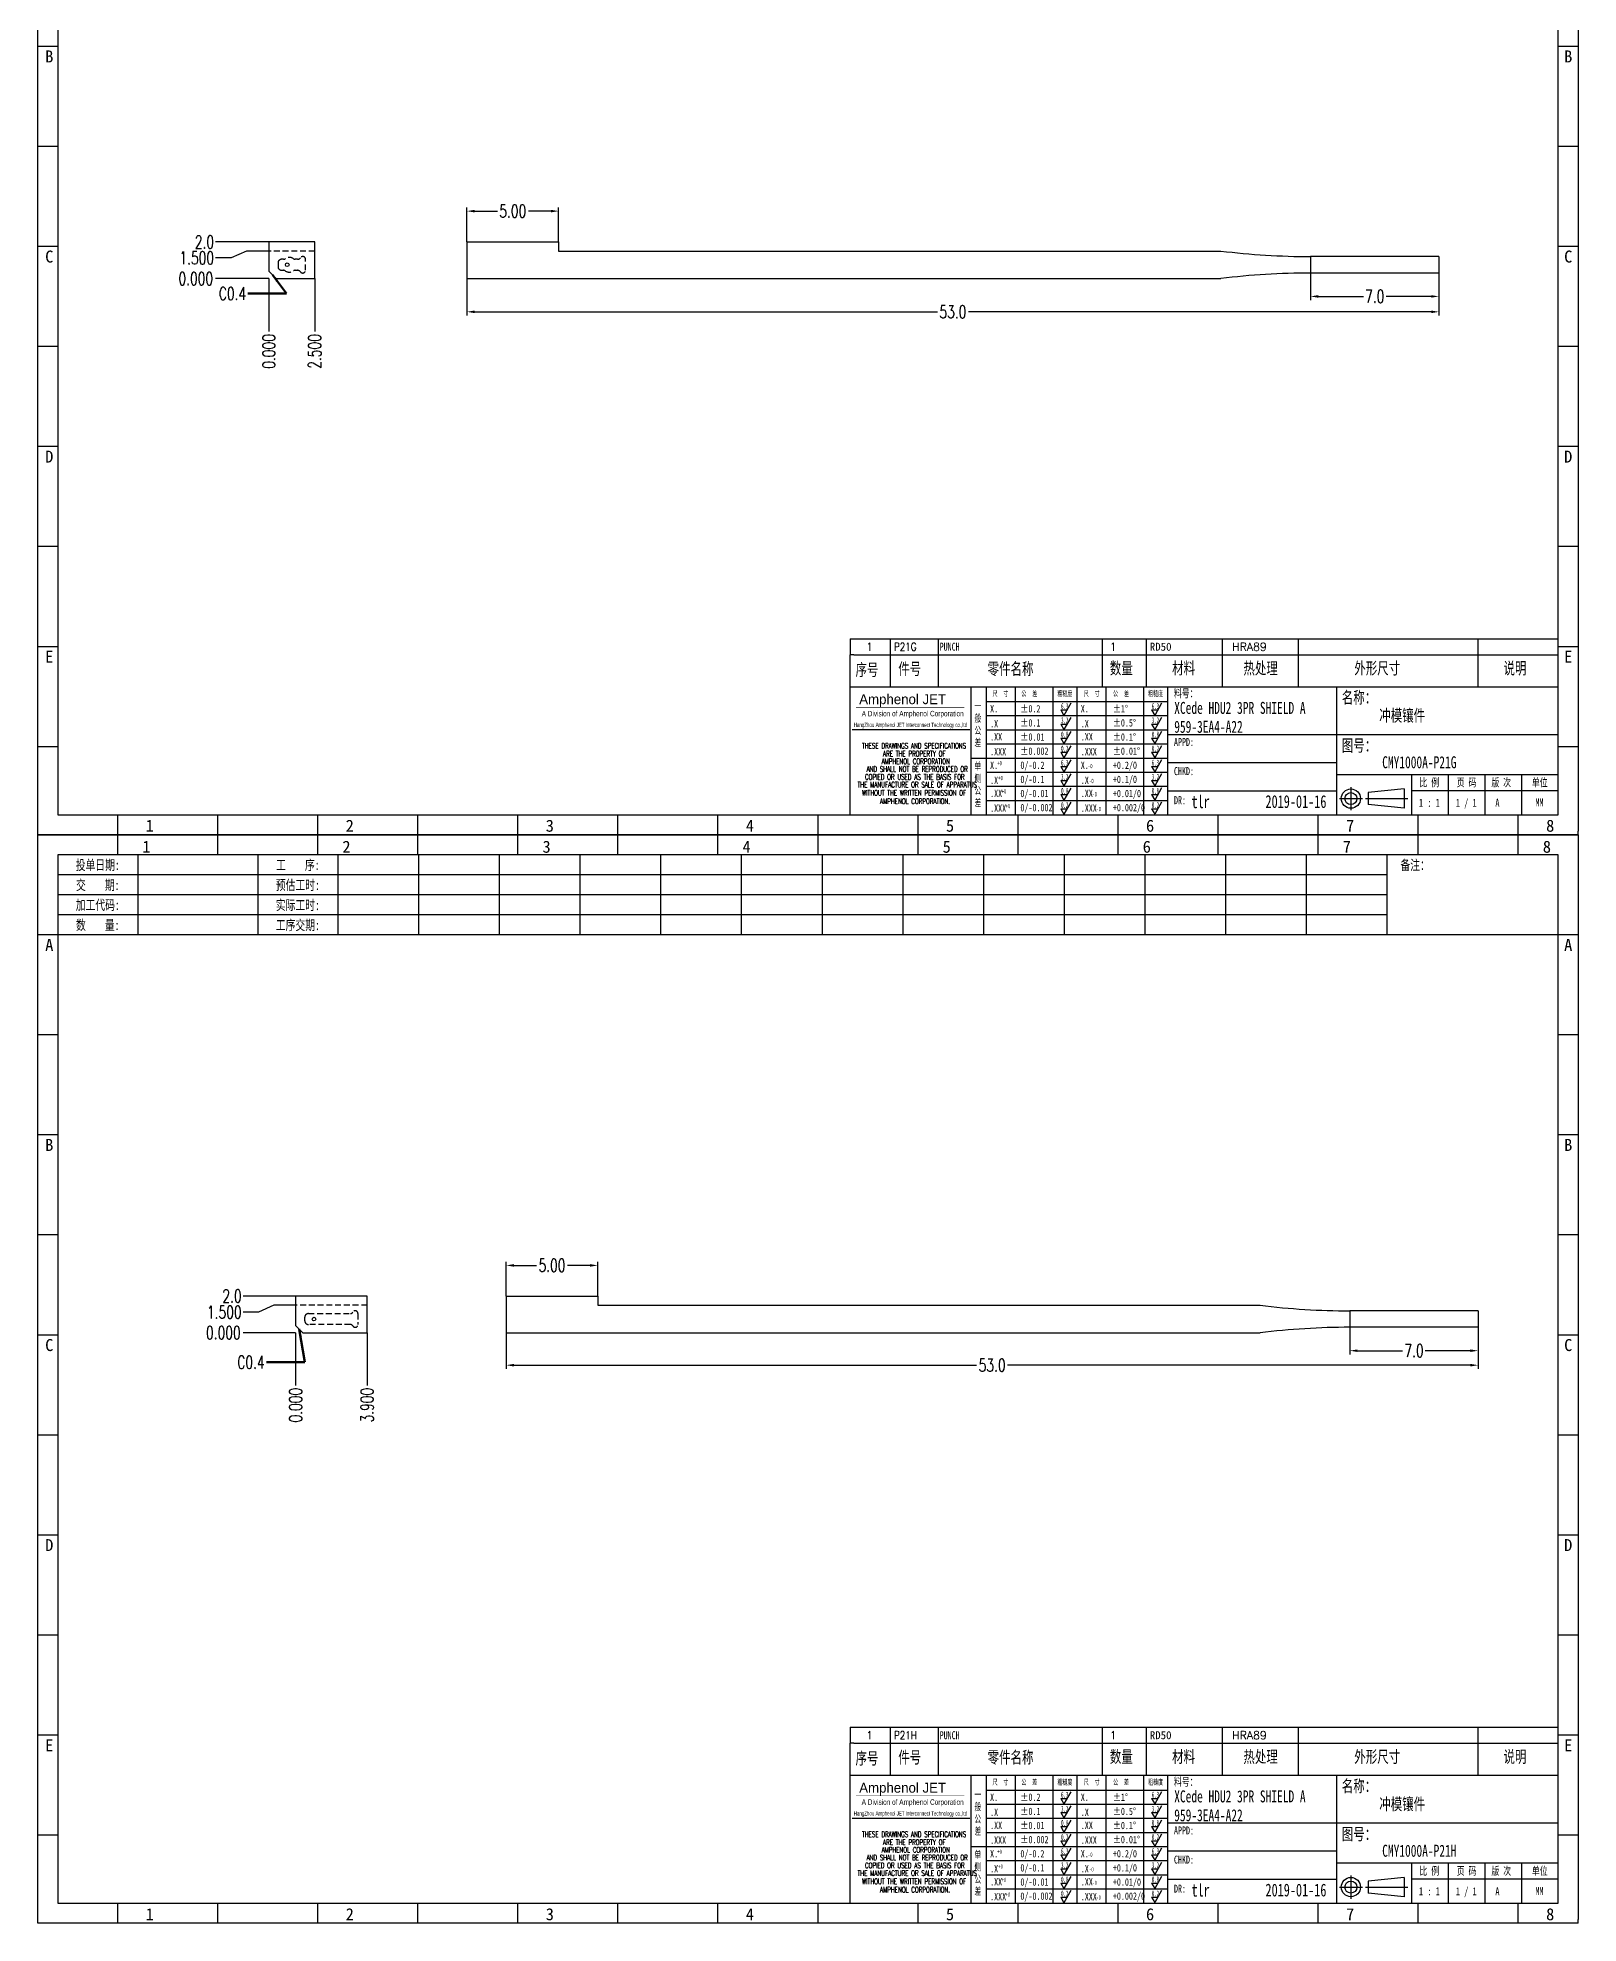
# Model space of a CAD drawing. Header units: millimetres. Extents: x -2852 to 5627, y -2271 to 1849.
# Drawn here: x -2726 to -2642, y -304.9 to -202.1 of the extents above; entities that cross this region are included whole.
import ezdxf
from ezdxf.enums import TextEntityAlignment as Align

# ---------------------------------------------------------------- set-up
doc = ezdxf.new("R2010")
doc.units = ezdxf.units.MM
doc.header["$PDSIZE"] = 3
doc.linetypes.add('DASHED2', pattern=[9.525, 6.35, -3.175])
for name, color, linetype in [('1', 7, 'Continuous'), ('11', 4, 'DASHED2'), ('41', 1, 'Continuous'), ('PUNCH', 1, 'Continuous')]:
    doc.layers.add(name, color=color, linetype=linetype)
doc.styles.add('CH', font='仿宋_GB2312_0.ttf')
doc.styles.add('jet02', font='simplex.shx', dxfattribs={"width": 0.7})
doc.styles.add('SIMPLEX', font='SIMPLEX')
doc.styles.get("Standard").update_dxf_attribs({"font": '仿宋_GB2312_0.ttf', "width": 0.7})
doc.styles.add('TEXTSTYLE_1', font='TRIUMB.TTF')
doc.styles.add('TEXTSTYLE_2', font='TRIUM.TTF')
doc.styles.add('tk', font='', dxfattribs={"width": 0.7})
doc.styles.add('tk 2', font='仿宋_GB2312_0.ttf', dxfattribs={"width": 0.65})
doc.styles.add('tk 4', font='simplex.shx', dxfattribs={"width": 0.65, "bigfont": 'bigfont.shx'})
doc.styles.get('tk').set_extended_font_data('NSimSun')
doc.dimstyles.new('jet02', dxfattribs={"dimtxt": 3.5, "dimasz": 2.1, "dimexe": 1, "dimexo": 0, "dimgap": 0.5, "dimtad": 0, "dimtoh": 1, "dimdec": 3, "dimzin": 9, "dimdsep": 46, "dimtxsty": 'jet02', "dimcen": 0, "dimclrt": 256, "dimazin": 2, "dimtfac": 1, "dimtdec": 3, "dimtofl": 0, "dimtmove": 0, "dimatfit": 1, "dimfxl": 0, "dimarcsym": 0})

# ---------------------------------------------------------------- blocks, each defined once
blk = doc.blocks.new('*D46')
at = {"layer": '41', "ltscale": 0.05}
for p, q in [((-1785.22, -2723.18), (-1785.22, -2721.31)), ((-1784.8, -2721.51), (-1783.57, -2721.51)), ((-1780.64, -2721.51), (-1781.88, -2721.51)), ((-1780.22, -2723.18), (-1780.22, -2721.31))]:
    blk.add_line(p, q, dxfattribs=at)
for points in [[(-1784.8, -2721.44), (-1784.8, -2721.58), (-1785.22, -2721.51)], [(-1780.64, -2721.44), (-1780.64, -2721.58), (-1780.22, -2721.51)]]:
    blk.add_solid(points, dxfattribs=at)
at = {"layer": 'Defpoints', "color": 0, "ltscale": 0.05}
for p in [(-1785.22, -2721.51), (-1785.22, -2723.18), (-1780.22, -2723.18)]:
    blk.add_point(p, dxfattribs=at)
at = {"layer": '41', "ltscale": 0.05, "insert": (-1782.72, -2721.51), "char_height": 0.7, "attachment_point": 5, "style": 'jet02'}
blk.add_mtext('5.00', dxfattribs=at)
blk = doc.blocks.new('*D47')
at = {"layer": '41', "ltscale": 0.05}
for p, q in [((-1785.22, -2725.18), (-1785.22, -2727.15)), ((-1732.22, -2724.88), (-1732.22, -2727.15)), ((-1784.8, -2726.95), (-1759.57, -2726.95)), ((-1732.64, -2726.95), (-1757.88, -2726.95))]:
    blk.add_line(p, q, dxfattribs=at)
for points in [[(-1784.8, -2726.88), (-1784.8, -2727.02), (-1785.22, -2726.95)], [(-1732.64, -2726.88), (-1732.64, -2727.02), (-1732.22, -2726.95)]]:
    blk.add_solid(points, dxfattribs=at)
at = {"layer": 'Defpoints', "color": 0, "ltscale": 0.05}
for p in [(-1785.22, -2725.18), (-1732.22, -2724.88), (-1732.22, -2726.95)]:
    blk.add_point(p, dxfattribs=at)
at = {"layer": '41', "ltscale": 0.05, "insert": (-1758.72, -2726.95), "char_height": 0.7, "attachment_point": 5, "style": 'jet02'}
blk.add_mtext('53.0', dxfattribs=at)
blk = doc.blocks.new('*D48')
at = {"layer": '41', "ltscale": 0.05}
for p, q in [((-1739.22, -2724.88), (-1739.22, -2726.36)), ((-1732.22, -2724.88), (-1732.22, -2726.36)), ((-1738.8, -2726.16), (-1736.34, -2726.16)), ((-1732.64, -2726.16), (-1735.11, -2726.16))]:
    blk.add_line(p, q, dxfattribs=at)
for points in [[(-1738.8, -2726.09), (-1738.8, -2726.23), (-1739.22, -2726.16)], [(-1732.64, -2726.09), (-1732.64, -2726.23), (-1732.22, -2726.16)]]:
    blk.add_solid(points, dxfattribs=at)
at = {"layer": 'Defpoints', "color": 0, "ltscale": 0.05}
for p in [(-1739.22, -2724.88), (-1732.22, -2724.88), (-1739.22, -2726.16)]:
    blk.add_point(p, dxfattribs=at)
at = {"layer": '41', "ltscale": 0.05, "insert": (-1735.72, -2726.16), "char_height": 0.7, "attachment_point": 5, "style": 'jet02'}
blk.add_mtext('7.0', dxfattribs=at)
blk = doc.blocks.new('*D61')
at = {"layer": '41', "ltscale": 0.05}
for p, q in [((-1787.36, -2665.71), (-1787.36, -2663.83)), ((-1786.94, -2664.03), (-1785.7, -2664.03)), ((-1782.78, -2664.03), (-1784.01, -2664.03)), ((-1782.36, -2665.71), (-1782.36, -2663.83))]:
    blk.add_line(p, q, dxfattribs=at)
for points in [[(-1786.94, -2663.96), (-1786.94, -2664.1), (-1787.36, -2664.03)], [(-1782.78, -2663.96), (-1782.78, -2664.1), (-1782.36, -2664.03)]]:
    blk.add_solid(points, dxfattribs=at)
at = {"layer": 'Defpoints', "color": 0, "ltscale": 0.05}
for p in [(-1787.36, -2664.03), (-1787.36, -2665.71), (-1782.36, -2665.71)]:
    blk.add_point(p, dxfattribs=at)
at = {"layer": '41', "ltscale": 0.05, "insert": (-1784.86, -2664.03), "char_height": 0.7, "attachment_point": 5, "style": 'jet02'}
blk.add_mtext('5.00', dxfattribs=at)
blk = doc.blocks.new('*D62')
at = {"layer": '41', "ltscale": 0.05}
for p, q in [((-1787.36, -2667.71), (-1787.36, -2669.72)), ((-1734.36, -2667.41), (-1734.36, -2669.72)), ((-1786.94, -2669.52), (-1761.7, -2669.52)), ((-1734.78, -2669.52), (-1760.01, -2669.52))]:
    blk.add_line(p, q, dxfattribs=at)
for points in [[(-1786.94, -2669.45), (-1786.94, -2669.59), (-1787.36, -2669.52)], [(-1734.78, -2669.45), (-1734.78, -2669.59), (-1734.36, -2669.52)]]:
    blk.add_solid(points, dxfattribs=at)
at = {"layer": 'Defpoints', "color": 0, "ltscale": 0.05}
for p in [(-1787.36, -2667.71), (-1734.36, -2667.41), (-1734.36, -2669.52)]:
    blk.add_point(p, dxfattribs=at)
at = {"layer": '41', "ltscale": 0.05, "insert": (-1760.86, -2669.52), "char_height": 0.7, "attachment_point": 5, "style": 'jet02'}
blk.add_mtext('53.0', dxfattribs=at)
blk = doc.blocks.new('*D63')
at = {"layer": '41', "ltscale": 0.05}
for p, q in [((-1741.36, -2667.41), (-1741.36, -2668.88)), ((-1734.36, -2667.41), (-1734.36, -2668.88)), ((-1740.94, -2668.68), (-1738.47, -2668.68)), ((-1734.78, -2668.68), (-1737.24, -2668.68))]:
    blk.add_line(p, q, dxfattribs=at)
for points in [[(-1740.94, -2668.61), (-1740.94, -2668.75), (-1741.36, -2668.68)], [(-1734.78, -2668.61), (-1734.78, -2668.75), (-1734.36, -2668.68)]]:
    blk.add_solid(points, dxfattribs=at)
at = {"layer": 'Defpoints', "color": 0, "ltscale": 0.05}
for p in [(-1741.36, -2667.41), (-1734.36, -2667.41), (-1741.36, -2668.68)]:
    blk.add_point(p, dxfattribs=at)
at = {"layer": '41', "ltscale": 0.05, "insert": (-1737.86, -2668.68), "char_height": 0.7, "attachment_point": 5, "style": 'jet02'}
blk.add_mtext('7.0', dxfattribs=at)
blk = doc.blocks.new('A3-N')
at = {"layer": '1', "color": 1}
for p, q in [((0, 0), (0, 296.73)), ((0, 296.73), (420, 296.73)), ((21.82, 291.27), (21.82, 296.73)), ((49.09, 291.27), (49.09, 296.73)), ((76.36, 291.27), (76.36, 296.73)), ((103.64, 291.27), (103.64, 296.73)), ((103.64, 291.27), (103.64, 296.73)), ((103.64, 291.27), (103.64, 296.73)), ((130.91, 291.27), (130.91, 296.73)), ((158.18, 291.27), (158.18, 296.73)), ((185.45, 291.27), (185.45, 296.73)), ((212.73, 291.27), (212.73, 296.73)), ((240, 291.27), (240, 296.73)), ((267.27, 291.27), (267.27, 296.73)), ((294.55, 291.27), (294.55, 296.73)), ((321.82, 291.27), (321.82, 296.73)), ((349.09, 291.27), (349.09, 296.73)), ((376.36, 291.27), (376.36, 296.73)), ((403.64, 291.27), (403.64, 296.73)), ((420, 296.73), (420, 1)), ((5.45, 269.45), (0, 269.45)), ((420, 269.45), (414.55, 269.45)), ((5.45, 242.18), (0, 242.18)), ((420, 242.18), (414.55, 242.18)), ((5.45, 214.91), (0, 214.91)), ((420, 214.91), (414.55, 214.91)), ((5.45, 187.64), (0, 187.64)), ((420, 187.64), (414.55, 187.64)), ((5.45, 160.36), (0, 160.36)), ((420, 160.36), (414.55, 160.36)), ((5.45, 133.09), (0, 133.09)), ((420, 133.09), (414.55, 133.09)), ((5.45, 105.82), (0, 105.82)), ((420, 105.82), (414.55, 105.82)), ((5.45, 78.55), (0, 78.55)), ((420, 78.55), (414.55, 78.55)), ((5.45, 51.27), (0, 51.27)), ((222.45, 49.09), (221.45, 49.09)), ((221.45, 49.09), (221.45, 40.36)), ((222.45, 49.09), (414.55, 49.09)), ((232.36, 49.09), (232.36, 40.36)), ((245.45, 49.09), (245.45, 40.36)), ((290.18, 49.09), (290.18, 40.36)), ((302.18, 49.09), (302.18, 40.36)), ((322.91, 49.09), (322.91, 40.36)), ((343.64, 49.09), (343.64, 40.36)), ((392.73, 40.36), (392.73, 49.09)), ((420, 51.27), (414.55, 51.27)), ((258.55, 40.36), (258.55, 5.44)), ((266.45, 40.36), (266.45, 5.44)), ((276.78, 40.36), (276.78, 5.45)), ((291.18, 40.36), (291.18, 5.45)), ((301.51, 40.37), (301.51, 5.46)), ((308.01, 40.36), (308.01, 5.45)), ((354.09, 40.36), (354.09, 5.45)), ((308.01, 32.39), (258.55, 32.39)), ((308.01, 28.54), (258.55, 28.54)), ((414.55, 27.27), (308.01, 27.27)), ((5.45, 24), (0, 24)), ((308.01, 24.69), (258.55, 24.69)), ((420, 24), (414.55, 24)), ((308.01, 16.99), (258.55, 16.99)), ((354.09, 19.63), (308.01, 19.63)), ((414.55, 16.36), (354.09, 16.36)), ((374.55, 16.36), (374.55, 5.45)), ((384.55, 16.36), (384.55, 5.45)), ((394.55, 16.36), (394.55, 5.45)), ((404.55, 16.36), (404.55, 5.45)), ((308.01, 13.14), (258.55, 13.14)), ((308.01, 11.99), (354.09, 11.99)), ((372.51, 12.49), (362.69, 11.5)), ((362.69, 11.5), (362.69, 8.23)), ((372.51, 12.49), (372.51, 7.25)), ((414.55, 12), (374.55, 12)), ((21.82, 0), (21.82, 5.45)), ((49.09, 0), (49.09, 5.45)), ((76.36, 0), (76.36, 5.45)), ((103.64, 0), (103.64, 5.45)), ((130.91, 0), (130.91, 5.45)), ((158.18, 0), (158.18, 5.45)), ((185.45, 0), (185.45, 5.45)), ((212.73, 0), (212.73, 5.45)), ((240, 0), (240, 5.45)), ((308.01, 9.29), (258.55, 9.29)), ((267.27, 0), (267.27, 5.45)), ((294.55, 0), (294.55, 5.45)), ((321.82, 0), (321.82, 5.45)), ((349.09, 0), (349.09, 5.45)), ((372.51, 7.25), (362.69, 8.23)), ((376.36, 0), (376.36, 5.45)), ((403.64, 0), (403.64, 5.45)), ((1, 0), (0, 0)), ((420, 0), (1, 0)), ((420, 0), (420, 1))]:
    blk.add_line(p, q, dxfattribs=at)
at = {"layer": '1'}
for p, q in [((414.55, 278.18), (414.55, 284.73)), ((221.45, 40.36), (221.45, 5.45)), ((221.45, 40.36), (414.55, 40.36)), ((221.45, 40.36), (414.55, 40.36)), ((254.41, 40.36), (254.41, 5.45)), ((308.01, 36.24), (258.55, 36.24)), ((283.28, 40.36), (283.28, 5.45)), ((222.08, 28.67), (254.12, 28.67)), ((308.01, 20.84), (254.41, 20.84))]:
    blk.add_line(p, q, dxfattribs=at)
at = {"layer": '1', "color": 1, "ltscale": 0.05}
for p, q in [((278.93, 34.04), (279.79, 32.56)), ((278.93, 34.04), (280.65, 34.04)), ((281.68, 35.84), (279.79, 32.56)), ((281.68, 31.99), (279.79, 28.71)), ((303.66, 34.05), (304.52, 32.56)), ((303.66, 34.05), (305.38, 34.05)), ((306.41, 35.84), (304.52, 32.56)), ((306.41, 31.99), (304.52, 28.71)), ((278.93, 30.19), (279.79, 28.71)), ((278.93, 30.19), (280.65, 30.19)), ((278.93, 26.34), (279.79, 24.86)), ((278.93, 26.34), (280.65, 26.34)), ((281.68, 28.14), (279.79, 24.86)), ((303.66, 30.2), (305.38, 30.2)), ((303.66, 30.2), (304.52, 28.71)), ((303.66, 26.35), (304.52, 24.86)), ((303.66, 26.35), (305.38, 26.35)), ((306.41, 28.14), (304.52, 24.86)), ((278.93, 22.49), (280.65, 22.49)), ((278.93, 22.49), (279.79, 21.01)), ((281.68, 24.29), (279.79, 21.01)), ((303.66, 22.5), (305.38, 22.5)), ((303.66, 22.5), (304.52, 21.01)), ((306.41, 24.29), (304.52, 21.01)), ((278.93, 18.66), (279.79, 17.17)), ((278.93, 18.66), (280.65, 18.66)), ((281.68, 20.45), (279.79, 17.17)), ((281.68, 16.6), (279.79, 13.32)), ((303.66, 18.66), (304.52, 17.18)), ((303.66, 18.66), (305.38, 18.66)), ((306.41, 20.46), (304.52, 17.18)), ((306.41, 16.61), (304.52, 13.33)), ((278.93, 14.81), (280.65, 14.81)), ((278.93, 14.81), (279.79, 13.32)), ((278.93, 10.96), (279.79, 9.47)), ((278.93, 10.96), (280.65, 10.96)), ((281.68, 12.75), (279.79, 9.47)), ((303.66, 14.81), (305.38, 14.81)), ((303.66, 14.81), (304.52, 13.33)), ((303.66, 10.96), (304.52, 9.48)), ((303.66, 10.96), (305.38, 10.96)), ((306.41, 12.76), (304.52, 9.48)), ((278.93, 7.11), (279.79, 5.62)), ((278.93, 7.11), (280.65, 7.11)), ((281.68, 8.9), (279.79, 5.62)), ((303.66, 7.11), (305.38, 7.11)), ((303.66, 7.11), (304.52, 5.63)), ((306.41, 8.91), (304.52, 5.63))]:
    blk.add_line(p, q, dxfattribs=at)
at = {"layer": '1', "color": 1, "ltscale": 0.1}
for p, q in [((358.01, 13.02), (358.01, 6.71)), ((354.86, 9.87), (361.17, 9.87)), ((362.03, 9.87), (373.54, 9.87))]:
    blk.add_line(p, q, dxfattribs=at)
at = {"layer": '1'}
blk.add_lwpolyline([(221.45, 5.45), (414.55, 5.45), (414.55, 291.27), (5.45, 291.27), (5.45, 5.45), (414.55, 5.45)], dxfattribs=at)
at = {"layer": '1', "color": 7, "linetype": 'Continuous', "const_width": 0.123}
blk.add_lwpolyline([(223.11, 34.74), (252.6, 34.76)], dxfattribs=at)
at = {"layer": '1', "color": 1}
for radius in [2.62, 1.64]:
    blk.add_circle((358.01, 9.87), radius, dxfattribs=at)
at = {"layer": '41'}
for p, q in [((27.27, 291.27), (27.27, 269.45)), ((60, 291.27), (60, 269.45)), ((81.82, 291.27), (81.82, 269.45)), ((103.82, 291.27), (103.82, 269.45)), ((125.82, 291.27), (125.82, 269.45)), ((147.82, 291.27), (147.82, 269.45)), ((169.82, 291.27), (169.82, 269.45)), ((191.82, 291.27), (191.82, 269.45)), ((213.82, 291.27), (213.82, 269.45)), ((235.82, 291.27), (235.82, 269.45)), ((257.82, 291.27), (257.82, 269.45)), ((279.82, 291.27), (279.82, 269.45)), ((301.82, 291.27), (301.82, 269.45)), ((323.82, 291.27), (323.82, 269.45)), ((345.82, 291.27), (345.82, 269.45)), ((367.82, 291.27), (367.82, 269.45)), ((367.82, 285.82), (5.45, 285.82)), ((367.82, 280.36), (5.45, 280.36)), ((367.82, 274.91), (5.45, 274.91)), ((414.55, 269.45), (5.45, 269.45))]:
    blk.add_line(p, q, dxfattribs=at)
at = {"layer": '1', "color": 1}
for s, p in [('1', (29.64, 295.11)), ('2', (84.18, 295.11)), ('3', (138.73, 295.11)), ('4', (193.27, 295.11)), ('5', (247.82, 295.11)), ('6', (302.36, 295.11)), ('7', (356.91, 295.11)), ('8', (411.45, 295.11)), ('1', (30.53, 4.11)), ('2', (85.08, 4.11)), ('3', (139.62, 4.11)), ('4', (194.17, 4.11)), ('5', (248.72, 4.11)), ('6', (303.26, 4.11)), ('7', (357.81, 4.11)), ('8', (412.35, 4.11))]:
    blk.add_text(s, height=3.27, dxfattribs=at).set_placement(p, align=Align.TOP_CENTER)
at = {"layer": '1', "style": 'tk', "width": 0.7}
for s, p in [('投单日期:', (16.36, 288.55)), ('工    序:', (70.91, 288.55)), ('备注：', (375.51, 288.55)), ('交    期:', (16.36, 283.09)), ('预估工时:', (70.91, 283.09)), ('加工代码:', (16.36, 277.64)), ('实际工时:', (70.91, 277.64)), ('数    量:', (16.36, 272.18)), ('工序交期:', (70.91, 272.18))]:
    blk.add_text(s, height=2.727, dxfattribs=at).set_placement(p, align=Align.MIDDLE)
at = {"layer": '1', "color": 1}
for s, p in [('A', (2.04, 268.36)), ('B', (2.04, 213.82)), ('C', (2.04, 159.27)), ('D', (2.04, 104.73)), ('E', (2.04, 50.18))]:
    blk.add_text(s, height=3.27, dxfattribs=at).set_placement(p, align=Align.TOP_LEFT)
for s, p in [('A', (418.37, 268.36)), ('B', (418.37, 213.82)), ('C', (418.37, 159.27)), ('D', (418.37, 104.73)), ('E', (418.37, 50.18))]:
    blk.add_text(s, height=3.27, dxfattribs=at).set_placement(p, align=Align.TOP_RIGHT)
at = {"layer": '1', "color": 1, "style": 'tk 2', "width": 0.7}
for s, height, p in [('序号', 3.273, (222.96, 43.34)), ('件号', 3.273, (234.62, 43.61)), ('零件名称', 3.273, (258.97, 43.61)), ('数量', 3.273, (292.3, 43.78)), ('材料', 3.273, (309.27, 43.78)), ('热处理', 3.273, (328.71, 43.78)), ('外形尺寸', 3.273, (358.94, 43.78)), ('说明', 3.273, (399.61, 43.78)), ('料号：', 2.182, (309.77, 37.46)), ('名称：', 3.273, (355.52, 35.79)), ('图号：', 3.273, (355.52, 22.7)), ('比 例', 2.182, (376.69, 13.18)), ('页 码', 2.182, (386.85, 13.18)), ('版 次', 2.182, (396.31, 13.18)), ('单位', 2.182, (407.35, 13.18))]:
    blk.add_text(s, height=height, dxfattribs=at).set_placement(p)
at = {"layer": '1', "color": 7, "linetype": 'Continuous', "style": 'TEXTSTYLE_1'}
blk.add_text('Amphenol JET', height=2.7, dxfattribs=at).set_placement((223.96, 35.61))
at = {"layer": '1', "color": 7, "linetype": 'Continuous'}
for s, height, style, width, p in [('A Division of Amphenol Corporation', 1.5, 'TEXTSTYLE_2', 0.7, (224.64, 32.29)), ('HangZhou Amphenol JET Interconnect Technology co.,ltd ', 1.2, 'TEXTSTYLE_2', 0.6, (222.47, 29.36)), ('THESE DRAWINGS AND SPECIFICATIONS', 1.5, 'tk 4', 0.6, (224.73, 23.52)), ('AMPHENOL CORPORATION', 1.5, 'tk 4', 0.6, (230.04, 19.27)), ('ARE THE PROPERTY OF', 1.5, 'tk 4', 0.6, (230.45, 21.35)), ('COPIED OR USED AS THE BASIS FOR', 1.5, 'tk 4', 0.6, (225.54, 15.02)), ('AND SHALL NOT BE REPRODUCED OR', 1.5, 'tk 4', 0.6, (225.95, 17.17)), ('THE MANUFACTURE OR SALE OF APPARATUS', 1.5, 'tk 4', 0.6, (223.5, 12.92)), ('WITHOUT THE WRITTEN PERMISSION OF', 1.5, 'tk 4', 0.6, (224.73, 10.67)), ('AMPHENOL CORPORATION.', 1.5, 'tk 4', 0.6, (229.63, 8.4))]:
    blk.add_text(s, height=height, dxfattribs=dict(at, style=style, width=width)).set_placement(p)
at = {"layer": '1', "color": 1, "style": 'tk 2', "width": 0.7}
for s, p in [('X.', (259.64, 34.37)), ('.X', (259.64, 30.28)), ('%%P0.2', (267.9, 34.37)), ('%%P0.1', (267.9, 30.52)), ('X.', (284.37, 34.37)), ('.X', (284.37, 30.28)), ('%%P1%%D', (293.12, 34.37)), ('%%P0.5%%D', (293.12, 30.52)), ('.XX', (259.64, 26.71)), ('%%P0.01', (267.9, 26.67)), ('.XX', (284.37, 26.71)), ('%%P0.1%%D', (293.12, 26.67)), ('.XXX', (259.64, 22.68)), ('%%P0.002', (267.9, 22.82)), ('.XXX', (284.37, 22.68)), ('%%P0.01%%D', (293.12, 22.82)), ('X.', (259.64, 18.97)), ('.X', (259.64, 14.88)), ('0/-0.2', (267.9, 18.97)), ('0/-0.1', (267.9, 15.12)), ('X.', (284.37, 18.97)), ('.X', (284.37, 14.88)), ('+0.2/0', (293.12, 18.97)), ('+0.1/0', (293.12, 15.12)), ('.XX', (259.64, 11.31)), ('0/-0.01', (267.9, 11.27)), ('.XX', (284.37, 11.31)), ('+0.01/0', (293.12, 11.27)), ('.XXX', (259.64, 7.28)), ('0/-0.002', (267.9, 7.42)), ('.XXX', (284.37, 7.28)), ('+0.002/0', (293.12, 7.42))]:
    blk.add_text(s, height=2, dxfattribs=at).set_placement(p, align=Align.MIDDLE_LEFT)
at = {"layer": '1', "color": 1, "ltscale": 0.05, "style": 'tk 2', "width": 0.5}
for s, p in [('3.2', (279.01, 30.41)), ('6.3', (279.01, 34.26)), ('3.2', (303.74, 30.42)), ('6.3', (303.74, 34.27)), ('0.8', (279.01, 26.56)), ('0.8', (303.74, 26.57)), ('0.2', (279.01, 22.71)), ('0.2', (303.74, 22.72)), ('3.2', (279.01, 15.02)), ('6.3', (279.01, 18.87)), ('3.2', (303.74, 15.03)), ('6.3', (303.74, 18.88)), ('0.8', (279.01, 11.17)), ('0.8', (303.74, 11.18)), ('0.2', (279.01, 7.32)), ('0.2', (303.74, 7.33))]:
    blk.add_text(s, height=1.6, dxfattribs=at).set_placement(p)
at = {"layer": '1', "style": 'tk 2', "width": 0.7}
for s, p in [('APPD:', (309.77, 24.21)), ('CHKD:', (309.77, 16.27)), ('DR:', (309.77, 8.35))]:
    blk.add_text(s, height=2.182, dxfattribs=at).set_placement(p)
at = {"layer": '1', "color": 7, "style": 'tk 2', "width": 0.7}
blk.add_text('MM', height=2.182, dxfattribs=at).set_placement((408.31, 7.75))
at = {"layer": '1', "color": 1, "ltscale": 0.05, "char_height": 1.5, "width": 6.3627, "attachment_point": 1, "style": 'tk 2'}
for s, insert in [('尺  寸', (260.31, 39.25)), ('公  差', (268.17, 39.25)), ('粗糙度', (277.98, 39.25)), ('尺  寸', (285.2, 39.25)), ('公  差', (293.18, 39.25)), ('粗糙度', (302.71, 39.26))]:
    blk.add_mtext(s, dxfattribs=dict(at, insert=insert))
at = {"layer": '1', "ltscale": 0.05, "char_height": 2, "width": 2.5195, "attachment_point": 1, "style": 'tk 2'}
for s, insert in [('一般公差', (255.39, 36.11)), ('单侧公差', (255.39, 19.71))]:
    blk.add_mtext(s, dxfattribs=dict(at, insert=insert))
at = {"layer": '1', "color": 1, "ltscale": 0.05, "char_height": 1.2, "width": 5.1396, "attachment_point": 1, "line_spacing_factor": 0.8, "style": 'tk 2'}
for s, insert in [('+0', (261.58, 20.13)), ('+0', (261.88, 16.09)), ('-0', (286.31, 19.33)), ('+0', (262.79, 12.45)), ('-0', (286.61, 15.29)), ('-0', (287.51, 11.65)), ('+0', (263.87, 8.44)), ('-0', (288.59, 7.64))]:
    blk.add_mtext(s, dxfattribs=dict(at, insert=insert))
at = {"layer": '1', "style": 'tk 2', "width": 0.7}
for tag, p in [('PATR-NO1', (309.84, 32.96)), ('PATR-NO2', (309.84, 27.81)), ('TITLE', (365.74, 30.9)), ('DWG-NO:', (366.54, 18.14))]:
    blk.add_attdef(tag, p, '', height=3.27, dxfattribs=at)
at = {"layer": '1', "color": 1, "style": 'tk 2', "width": 0.7}
for tag, p in [('DRAW', (314.55, 7.27)), ('DATE', (334.72, 7.32))]:
    blk.add_attdef(tag, p, '', height=3.49, dxfattribs=at)
at = {"layer": '1', "style": 'tk 2', "width": 0.7}
for tag, p in [('SCALE', (376.55, 8.73)), ('SHEET', (386.6, 8.72)), ('REV', (397.38, 8.73))]:
    blk.add_attdef(tag, text='', height=2.18, dxfattribs=at).set_placement(p, align=Align.MIDDLE_LEFT)
blk = doc.blocks.new('FB3')
at = {"layer": '1', "color": 1}
for p, q in [((0, 4.36), (193.09, 4.36)), ((0, 4.36), (0, 0)), ((10.91, 4.36), (10.91, 0)), ((24, 4.36), (24, 0)), ((68.73, 4.36), (68.73, 0)), ((80.73, 4.36), (80.73, 0)), ((101.45, 4.36), (101.45, 0)), ((122.18, 4.36), (122.18, 0)), ((171.27, 0), (171.27, 4.36))]:
    blk.add_line(p, q, dxfattribs=at)
at = {"layer": '1'}
for tag, style, p in [('ITEM', 'SIMPLEX', (4.36, 2.18)), ('PARTNO', 'SIMPLEX', (12, 2.18)), ('QTY', 'SIMPLEX', (74.18, 2.18)), ('MATL', 'CH', (81.72, 2.18)), ('FINISH', 'SIMPLEX', (104.17, 2.18)), ('SPEC', 'SIMPLEX', (130.91, 2.18)), ('REMARK', 'SIMPLEX', (174.06, 2.18))]:
    blk.add_attdef(tag, text='', height=2.18, dxfattribs=dict(at, style=style)).set_placement(p, align=Align.MIDDLE_LEFT)
at = {"layer": '1', "style": 'tk', "width": 0.7}
blk.add_attdef('DIE', text='', height=2.18, dxfattribs=at).set_placement((24.43, 2.18), align=Align.MIDDLE_LEFT)
blk = doc.blocks.new('*D762')
at = {"layer": '41', "ltscale": 0.05}
blk.add_line((-1798.16, -2667.71), (-1801.06, -2667.71), dxfattribs=at)
at = {"layer": 'Defpoints', "color": 0, "ltscale": 0.05}
for p in [(-1801.06, -2667.71), (-1798.16, -2667.71), (-1798.16, -2667.71)]:
    blk.add_point(p, dxfattribs=at)
at = {"layer": '41', "ltscale": 0.05, "insert": (-1802.14, -2667.71), "char_height": 0.7, "attachment_point": 5, "style": 'jet02'}
blk.add_mtext('0.000', dxfattribs=at)
blk = doc.blocks.new('*D763')
at = {"layer": '41', "ltscale": 0.05}
for p, q in [((-1800.22, -2666.58), (-1801.06, -2666.58)), ((-1799.38, -2666.21), (-1800.22, -2666.58)), ((-1798.16, -2666.21), (-1799.38, -2666.21))]:
    blk.add_line(p, q, dxfattribs=at)
at = {"layer": 'Defpoints', "color": 0, "ltscale": 0.05}
for p in [(-1801.06, -2666.58), (-1798.16, -2666.21), (-1798.16, -2667.71)]:
    blk.add_point(p, dxfattribs=at)
at = {"layer": '41', "ltscale": 0.05, "insert": (-1802.09, -2666.58), "char_height": 0.7, "attachment_point": 5, "style": 'jet02'}
blk.add_mtext('1.500', dxfattribs=at)
blk = doc.blocks.new('*D764')
at = {"layer": '41', "ltscale": 0.05}
blk.add_line((-1798.16, -2665.71), (-1801.06, -2665.71), dxfattribs=at)
at = {"layer": 'Defpoints', "color": 0, "ltscale": 0.05}
for p in [(-1801.06, -2665.71), (-1798.16, -2665.71), (-1798.16, -2667.71)]:
    blk.add_point(p, dxfattribs=at)
at = {"layer": '41', "ltscale": 0.05, "insert": (-1801.67, -2665.71), "char_height": 0.7, "attachment_point": 5, "style": 'jet02'}
blk.add_mtext('2.0', dxfattribs=at)
blk = doc.blocks.new('*D765')
at = {"layer": '41', "ltscale": 0.05}
blk.add_line((-1798.16, -2667.71), (-1798.16, -2670.6), dxfattribs=at)
at = {"layer": 'Defpoints', "color": 0, "ltscale": 0.05}
for p in [(-1798.16, -2667.71), (-1798.16, -2667.71), (-1798.16, -2670.6)]:
    blk.add_point(p, dxfattribs=at)
at = {"layer": '41', "ltscale": 0.05, "insert": (-1798.16, -2671.68), "char_height": 0.7, "attachment_point": 5, "rotation": 90, "style": 'jet02'}
blk.add_mtext('0.000', dxfattribs=at)
blk = doc.blocks.new('*D766')
at = {"layer": '41', "ltscale": 0.05}
blk.add_line((-1795.66, -2667.71), (-1795.66, -2670.6), dxfattribs=at)
at = {"layer": 'Defpoints', "color": 0, "ltscale": 0.05}
for p in [(-1798.16, -2667.71), (-1795.66, -2667.71), (-1795.66, -2670.6)]:
    blk.add_point(p, dxfattribs=at)
at = {"layer": '41', "ltscale": 0.05, "insert": (-1795.66, -2671.68), "char_height": 0.7, "attachment_point": 5, "rotation": 90, "style": 'jet02'}
blk.add_mtext('2.500', dxfattribs=at)
blk = doc.blocks.new('*D767')
at = {"layer": '41', "ltscale": 0.05}
blk.add_line((-1796.7, -2725.18), (-1799.56, -2725.18), dxfattribs=at)
at = {"layer": 'Defpoints', "color": 0, "ltscale": 0.05}
for p in [(-1799.56, -2725.18), (-1796.7, -2725.18), (-1796.7, -2725.18)]:
    blk.add_point(p, dxfattribs=at)
at = {"layer": '41', "ltscale": 0.05, "insert": (-1800.64, -2725.18), "char_height": 0.7, "attachment_point": 5, "style": 'jet02'}
blk.add_mtext('0.000', dxfattribs=at)
blk = doc.blocks.new('*D768')
at = {"layer": '41', "ltscale": 0.05}
for p, q in [((-1798.72, -2724.06), (-1799.56, -2724.06)), ((-1797.88, -2723.68), (-1798.72, -2724.06)), ((-1796.7, -2723.68), (-1797.88, -2723.68))]:
    blk.add_line(p, q, dxfattribs=at)
at = {"layer": 'Defpoints', "color": 0, "ltscale": 0.05}
for p in [(-1799.56, -2724.06), (-1796.7, -2723.68), (-1796.7, -2725.18)]:
    blk.add_point(p, dxfattribs=at)
at = {"layer": '41', "ltscale": 0.05, "insert": (-1800.59, -2724.06), "char_height": 0.7, "attachment_point": 5, "style": 'jet02'}
blk.add_mtext('1.500', dxfattribs=at)
blk = doc.blocks.new('*D769')
at = {"layer": '41', "ltscale": 0.05}
blk.add_line((-1796.7, -2723.18), (-1799.56, -2723.18), dxfattribs=at)
at = {"layer": 'Defpoints', "color": 0, "ltscale": 0.05}
for p in [(-1799.56, -2723.18), (-1796.7, -2723.18), (-1796.7, -2725.18)]:
    blk.add_point(p, dxfattribs=at)
at = {"layer": '41', "ltscale": 0.05, "insert": (-1800.17, -2723.18), "char_height": 0.7, "attachment_point": 5, "style": 'jet02'}
blk.add_mtext('2.0', dxfattribs=at)
blk = doc.blocks.new('*D770')
at = {"layer": '41', "ltscale": 0.05}
blk.add_line((-1796.7, -2725.18), (-1796.7, -2728.05), dxfattribs=at)
at = {"layer": 'Defpoints', "color": 0, "ltscale": 0.05}
for p in [(-1796.7, -2725.18), (-1796.7, -2725.18), (-1796.7, -2728.05)]:
    blk.add_point(p, dxfattribs=at)
at = {"layer": '41', "ltscale": 0.05, "insert": (-1796.7, -2729.13), "char_height": 0.7, "attachment_point": 5, "rotation": 90, "style": 'jet02'}
blk.add_mtext('0.000', dxfattribs=at)
blk = doc.blocks.new('*D771')
at = {"layer": '41', "ltscale": 0.05}
blk.add_line((-1792.8, -2725.18), (-1792.8, -2728.05), dxfattribs=at)
at = {"layer": 'Defpoints', "color": 0, "ltscale": 0.05}
for p in [(-1796.7, -2725.18), (-1792.8, -2725.18), (-1792.8, -2728.05)]:
    blk.add_point(p, dxfattribs=at)
at = {"layer": '41', "ltscale": 0.05, "insert": (-1792.8, -2729.13), "char_height": 0.7, "attachment_point": 5, "rotation": 90, "style": 'jet02'}
blk.add_mtext('3.900', dxfattribs=at)

msp = doc.modelspace()

# ---------------------------------------------------------------- linework, layer by layer
at = {"layer": '1', "ltscale": 0.05}
for p, q in [((-2702.5656, -213.2757), (-2702.5656, -215.2757)), ((-2702.5656, -213.2757), (-2697.5656, -213.2757)), ((-2697.5656, -213.2757), (-2697.5656, -213.7757)), ((-2697.5656, -213.7757), (-2661.4554, -213.7757)), ((-2656.5656, -214.0757), (-2656.5656, -214.9757)), ((-2649.5656, -214.0757), (-2656.5656, -214.0757)), ((-2649.5656, -214.0757), (-2649.5656, -214.9757)), ((-2702.5656, -215.2757), (-2661.4554, -215.2757)), ((-2649.5656, -214.9757), (-2656.5656, -214.9757)), ((-2700.4297, -270.7549), (-2700.4297, -272.7549)), ((-2700.4297, -270.7549), (-2695.4297, -270.7549)), ((-2695.4297, -270.7549), (-2695.4297, -271.2549)), ((-2695.4297, -271.2549), (-2659.3195, -271.2549)), ((-2654.4297, -271.5549), (-2654.4297, -272.4549)), ((-2647.4297, -271.5549), (-2654.4297, -271.5549)), ((-2647.4297, -271.5549), (-2647.4297, -272.4549)), ((-2700.4297, -272.7549), (-2659.3195, -272.7549)), ((-2647.4297, -272.4549), (-2654.4297, -272.4549))]:
    msp.add_line(p, q, dxfattribs=at)
for points in [[(-2712.9671, -215.2757), (-2710.8671, -215.2757), (-2710.8671, -213.2757), (-2713.3671, -213.2757), (-2713.3671, -214.8757)], [(-2711.5056, -272.7549), (-2708.0056, -272.7549), (-2708.0056, -270.7549), (-2711.9056, -270.7549), (-2711.9056, -272.3549)]]:
    msp.add_lwpolyline(points, close=True, dxfattribs=at)
for centre, start, end in [((-2656.5656, -174.0757), 262.978336, 270), ((-2656.5656, -254.9757), 90, 97.021664), ((-2654.4297, -231.5549), 262.978336, 270), ((-2654.4297, -312.4549), 90, 97.021664)]:
    msp.add_arc(centre, 40, start, end, dxfattribs=at)
at = {"layer": '11', "ltscale": 0.05}
for points in [[(-2710.8671, -213.7757), (-2713.3671, -213.7757)], [(-2708.0056, -271.2549), (-2711.9056, -271.2549)]]:
    msp.add_lwpolyline(points, dxfattribs=at)
for points in [[(-2711.3671, -214.8257), (-2711.3671, -214.2257, 0.73423783), (-2711.6402, -214.14, -0.24539268), (-2711.8043, -214.2257), (-2711.931, -214.2257, -0.15429576), (-2712.0172, -214.1984, 0.31611739), (-2712.477, -214.1984, -0.15429576), (-2712.5632, -214.2257), (-2712.6671, -214.2257, 0.41421356), (-2712.8671, -214.4257), (-2712.8671, -214.6257, 0.41421356), (-2712.6671, -214.8257), (-2712.5634, -214.8257, -0.15439848), (-2712.4772, -214.853, 0.31633812), (-2712.0171, -214.853, -0.15439848), (-2711.9308, -214.8257), (-2711.8043, -214.8257, -0.24539268), (-2711.6402, -214.9114, 0.73423783)], [(-2708.7855, -271.6299, -0.76732699), (-2708.5056, -271.7049), (-2708.5056, -272.3049, -0.76732699), (-2708.7855, -272.3799, 0.26794919), (-2708.9154, -272.3049), (-2711.2056, -272.3049, -0.41421356), (-2711.4056, -272.1049), (-2711.4056, -271.9049, -0.41421356), (-2711.2056, -271.7049), (-2708.9154, -271.7049, 0.26794919)]]:
    msp.add_lwpolyline(points, format="xyb", close=True, dxfattribs=at)
at = {"layer": 'PUNCH', "ltscale": 0.05}
for centre in [(-2712.3671, -214.5257), (-2710.9056, -272.0049)]:
    msp.add_circle(centre, 0.1, dxfattribs=at)

# ---------------------------------------------------------------- block references
at = {"layer": '1', "ltscale": 0.05, "xscale": 0.2000000000000455, "yscale": 0.2000000000000455, "zscale": 0.2000000000000455}
for p, values in [((-2725.969, -245.6035), {'DWG-NO:': 'CMY1000A-P21G', 'TITLE': '冲模镶件', 'REV': 'A', 'SHEET': '1 / 1', 'DRAW': 'tlr', 'DATE': '2019-01-16', 'PATR-NO1': 'XCede HDU2 3PR SHIELD A', 'PATR-NO2': '959-3EA4-A22', 'SCALE': '1 : 1'}), ((-2725.969, -304.949), {'DWG-NO:': 'CMY1000A-P21H', 'TITLE': '冲模镶件', 'REV': 'A', 'SHEET': '1 / 1', 'DRAW': 'tlr', 'DATE': '2019-01-16', 'PATR-NO1': 'XCede HDU2 3PR SHIELD A', 'PATR-NO2': '959-3EA4-A22', 'SCALE': '1 : 1'})]:
    msp.add_blockref('A3-N', p, dxfattribs=at).add_auto_attribs(values)
at = {"layer": '1', "ltscale": 0.05}
ref = msp.add_blockref('FB3', (-2681.6781, -235.7854), dxfattribs=dict(at, xscale=0.2000000000000455, yscale=0.2000000000000455, zscale=0.2000000000000455))
ref.add_attrib('PARTNO', 'P21G', dxfattribs={"height": 0.43636, "style": 'SIMPLEX', "width": 0.8}).set_placement((-2679.2781, -235.349), align=Align.MIDDLE_LEFT)
ref.add_attrib('ITEM', '1', dxfattribs={"height": 0.4364, "style": 'SIMPLEX'}).set_placement((-2680.8053, -235.349), align=Align.MIDDLE_LEFT)
ref.add_attrib('DIE', 'PUNCH', dxfattribs={"height": 0.43636, "style": 'tk', "width": 0.7}).set_placement((-2676.792, -235.349), align=Align.MIDDLE_LEFT)
ref.add_attrib('QTY', '1', dxfattribs={"height": 0.4364, "style": 'SIMPLEX'}).set_placement((-2667.5181, -235.349), align=Align.MIDDLE_LEFT)
ref.add_attrib('MATL', 'RD50', dxfattribs={"height": 0.43636, "style": 'CH'}).set_placement((-2665.3349, -235.349), align=Align.MIDDLE_LEFT)
ref.add_attrib('FINISH', 'HRA89', dxfattribs={"height": 0.43636, "style": 'SIMPLEX'}).set_placement((-2660.8435, -235.349), align=Align.MIDDLE_LEFT)
ref = msp.add_blockref('FB3', (-2681.6781, -295.1308), dxfattribs=dict(at, xscale=0.2000000000000455, yscale=0.2000000000000455, zscale=0.2000000000000455))
ref.add_attrib('PARTNO', 'P21H', dxfattribs={"height": 0.43636, "style": 'SIMPLEX', "width": 0.8}).set_placement((-2679.2781, -294.6944), align=Align.MIDDLE_LEFT)
ref.add_attrib('ITEM', '1', dxfattribs={"height": 0.4364, "style": 'SIMPLEX'}).set_placement((-2680.8053, -294.6944), align=Align.MIDDLE_LEFT)
ref.add_attrib('DIE', 'PUNCH', dxfattribs={"height": 0.43636, "style": 'tk', "width": 0.7}).set_placement((-2676.792, -294.6944), align=Align.MIDDLE_LEFT)
ref.add_attrib('QTY', '1', dxfattribs={"height": 0.4364, "style": 'SIMPLEX'}).set_placement((-2667.5181, -294.6944), align=Align.MIDDLE_LEFT)
ref.add_attrib('MATL', 'RD50', dxfattribs={"height": 0.43636, "style": 'CH'}).set_placement((-2665.3349, -294.6944), align=Align.MIDDLE_LEFT)
ref.add_attrib('FINISH', 'HRA89', dxfattribs={"height": 0.43636, "style": 'SIMPLEX'}).set_placement((-2660.8435, -294.6944), align=Align.MIDDLE_LEFT)

# ---------------------------------------------------------------- texts
at = {"layer": '41', "ltscale": 0.05, "char_height": 0.7, "attachment_point": 6, "style": 'jet02'}
for insert in [(-2714.6034, -216.0938), (-2713.596, -274.3588)]:
    msp.add_mtext('C0.4', dxfattribs=dict(at, insert=insert))

# ---------------------------------------------------------------- dimensions: what is measured, and where the dimension line sits
at = {"layer": '41', "ltscale": 0.05}
for base, p1, p2, override, picture, middle in [((-2702.5656, -211.6015), (-2697.5656, -213.2757), (-2702.5656, -213.2757), {"dimscale": 0.2, "dimtoh": 0, "dimdec": 2, "dimzin": 1, "dimclrd": 256, "dimclre": 256, "dimazin": 0, "dimatfit": 3, "dimlwd": 65535, "dimlwe": 65535}, '*D61', (-2700.0656, -211.6015)), ((-2656.5656, -216.2488), (-2649.5656, -214.9757), (-2656.5656, -214.9757), {"dimscale": 0.2, "dimtoh": 0, "dimdec": 1, "dimzin": 1, "dimclrd": 256, "dimclre": 256, "dimadec": 1, "dimazin": 0, "dimatfit": 3, "dimlwd": 65535, "dimlwe": 65535}, '*D63', (-2653.0656, -216.2488)), ((-2700.4297, -269.0807), (-2695.4297, -270.7549), (-2700.4297, -270.7549), {"dimscale": 0.2, "dimtoh": 0, "dimdec": 2, "dimzin": 1, "dimclrd": 256, "dimclre": 256, "dimazin": 0, "dimatfit": 3, "dimlwd": 65535, "dimlwe": 65535}, '*D46', (-2697.9297, -269.0807)), ((-2654.4297, -273.728), (-2647.4297, -272.4549), (-2654.4297, -272.4549), {"dimscale": 0.2, "dimtoh": 0, "dimdec": 1, "dimzin": 1, "dimclrd": 256, "dimclre": 256, "dimadec": 1, "dimazin": 0, "dimatfit": 3, "dimlwd": 65535, "dimlwe": 65535}, '*D48', (-2650.9297, -273.728))]:
    dim = msp.add_linear_dim(base=base, p1=p1, p2=p2, dimstyle='jet02', override=override, dxfattribs=at)
    dim.commit()
    dim.dimension.update_dxf_attribs({"geometry": picture, "text_midpoint": middle, "insert": (-915.2077, 2452.4298)})
for feature_location, offset, dtype, origin, override, picture, middle, set_off in [((-2713.3671, -213.7757), (-2.8978, -0.375), 0, (-2713.3671, -215.2757), {"dimscale": 0.2, "dimtoh": 0, "dimzin": 1, "dimclrd": 256, "dimclre": 256, "dimadec": 3, "dimazin": 0, "dimatfit": 3, "dimlwd": 65535, "dimlwe": 65535}, '*D763', (-2717.2983, -214.1507), (-915.2077, 2452.4298)), ((-2713.3671, -213.2757), (-2.8978, 0), 0, (-2713.3671, -215.2757), {"dimscale": 0.2, "dimtoh": 0, "dimdec": 1, "dimzin": 1, "dimclrd": 256, "dimclre": 256, "dimadec": 1, "dimazin": 0, "dimatfit": 3, "dimlwd": 65535, "dimlwe": 65535}, '*D764', (-2716.8783, -213.2757), (-915.2077, 2452.4298)), ((-2713.3671031982, -215.2756754562), (-2.8978349848, 0), 0, (-2713.3671031982, -215.2756754562), {"dimscale": 0.2, "dimtoh": 0, "dimzin": 1, "dimclrd": 256, "dimclre": 256, "dimadec": 3, "dimazin": 0, "dimatfit": 3, "dimlwd": 65535, "dimlwe": 65535}, '*D762', (-2717.3449381829, -215.2756754562), (-915.2077048823, 2452.4298167741)), ((-2713.3671031982, -215.2756754562), (0, -2.8978349848), 1, (-2713.3671031982, -215.2756754562), {"dimscale": 0.2, "dimtoh": 0, "dimzin": 1, "dimclrd": 256, "dimclre": 256, "dimadec": 3, "dimazin": 0, "dimatfit": 3, "dimlwd": 65535, "dimlwe": 65535}, '*D765', (-2713.3671031982, -219.253510441), (-915.2077048823, 2452.4298167741)), ((-2710.8671, -215.2757), (0, -2.8978), 1, (-2713.3671, -215.2757), {"dimscale": 0.2, "dimtoh": 0, "dimzin": 1, "dimclrd": 256, "dimclre": 256, "dimadec": 3, "dimazin": 0, "dimatfit": 3, "dimlwd": 65535, "dimlwe": 65535}, '*D766', (-2710.8671, -219.2535), (-915.2077, 2452.4298)), ((-2711.9056, -270.7549), (-2.8637, 0), 0, (-2711.9056, -272.7549), {"dimscale": 0.2, "dimtoh": 0, "dimdec": 1, "dimzin": 1, "dimclrd": 256, "dimclre": 256, "dimadec": 1, "dimazin": 0, "dimatfit": 3, "dimlwd": 65535, "dimlwe": 65535}, '*D769', (-2715.3827, -270.7549), (-915.2077, 2452.4298)), ((-2711.9056, -271.2549), (-2.8637, -0.375), 0, (-2711.9056, -272.7549), {"dimscale": 0.2, "dimtoh": 0, "dimzin": 1, "dimclrd": 256, "dimclre": 256, "dimadec": 3, "dimazin": 0, "dimatfit": 3, "dimlwd": 65535, "dimlwe": 65535}, '*D768', (-2715.8027, -271.6299), (-915.2077, 2452.4298)), ((-2711.9056368286, -272.754855738), (-2.8637084719, 0), 0, (-2711.9056368286, -272.754855738), {"dimscale": 0.2, "dimtoh": 0, "dimzin": 1, "dimclrd": 256, "dimclre": 256, "dimadec": 3, "dimazin": 0, "dimatfit": 3, "dimlwd": 65535, "dimlwe": 65535}, '*D767', (-2715.8493453005, -272.754855738), (-915.2077048823, 2452.4298167741)), ((-2711.9056368286, -272.754855738), (0, -2.8637084719), 1, (-2711.9056368286, -272.754855738), {"dimscale": 0.2, "dimtoh": 0, "dimzin": 1, "dimclrd": 256, "dimclre": 256, "dimadec": 3, "dimazin": 0, "dimatfit": 3, "dimlwd": 65535, "dimlwe": 65535}, '*D770', (-2711.9056368286, -276.6985642099), (-915.2077048823, 2452.4298167741)), ((-2708.0056, -272.7549), (0, -2.8637), 1, (-2711.9056, -272.7549), {"dimscale": 0.2, "dimtoh": 0, "dimzin": 1, "dimclrd": 256, "dimclre": 256, "dimadec": 3, "dimazin": 0, "dimatfit": 3, "dimlwd": 65535, "dimlwe": 65535}, '*D771', (-2708.0056, -276.6986), (-915.2077, 2452.4298))]:
    dim = msp.add_ordinate_dim(feature_location=feature_location, offset=offset, dtype=dtype, origin=origin, dimstyle='jet02', override=override, dxfattribs=at)
    dim.commit()
    dim.dimension.update_dxf_attribs({"geometry": picture, "text_midpoint": middle, "insert": set_off})
for base, p1, p2, picture, middle in [((-2649.5656, -217.0861), (-2702.5656, -215.2757), (-2649.5656, -214.9757), '*D62', (-2676.0656, -217.0861)), ((-2647.4297, -274.5159), (-2700.4297, -272.7549), (-2647.4297, -272.4549), '*D47', (-2673.9297, -274.5159))]:
    dim = msp.add_linear_dim(base=base, p1=p1, p2=p2, dimstyle='jet02', override={"dimscale": 0.2, "dimtoh": 0, "dimdec": 1, "dimzin": 1, "dimclrd": 256, "dimclre": 256, "dimadec": 1, "dimazin": 0, "dimatfit": 3, "dimlwd": 65535, "dimlwe": 65535}, dxfattribs=at)
    dim.commit()
    dim.dimension.update_dxf_attribs({"geometry": picture, "text_midpoint": middle, "dimtype": 128, "insert": (-915.2077, 2452.4298)})

# ---------------------------------------------------------------- leaders
at = {"layer": '41', "ltscale": 0.05, "annotation_type": 0, "has_hookline": 1, "hookline_direction": 1, "text_width": 1.54}
for points in [[(-2713.1671, -215.0757), (-2712.4034, -216.0938), (-2714.5034, -216.0938)], [(-2711.7056, -272.5549), (-2711.396, -274.3588), (-2713.496, -274.3588)]]:
    msp.add_leader(points, dimstyle='jet02', override={"dimscale": 0.2, "dimtoh": 0, "dimzin": 1, "dimclrd": 256, "dimclre": 256, "dimadec": 3, "dimazin": 0, "dimatfit": 3, "dimlwd": 65535, "dimlwe": 65535}, dxfattribs=at)

doc.saveas('drawing.dxf')
